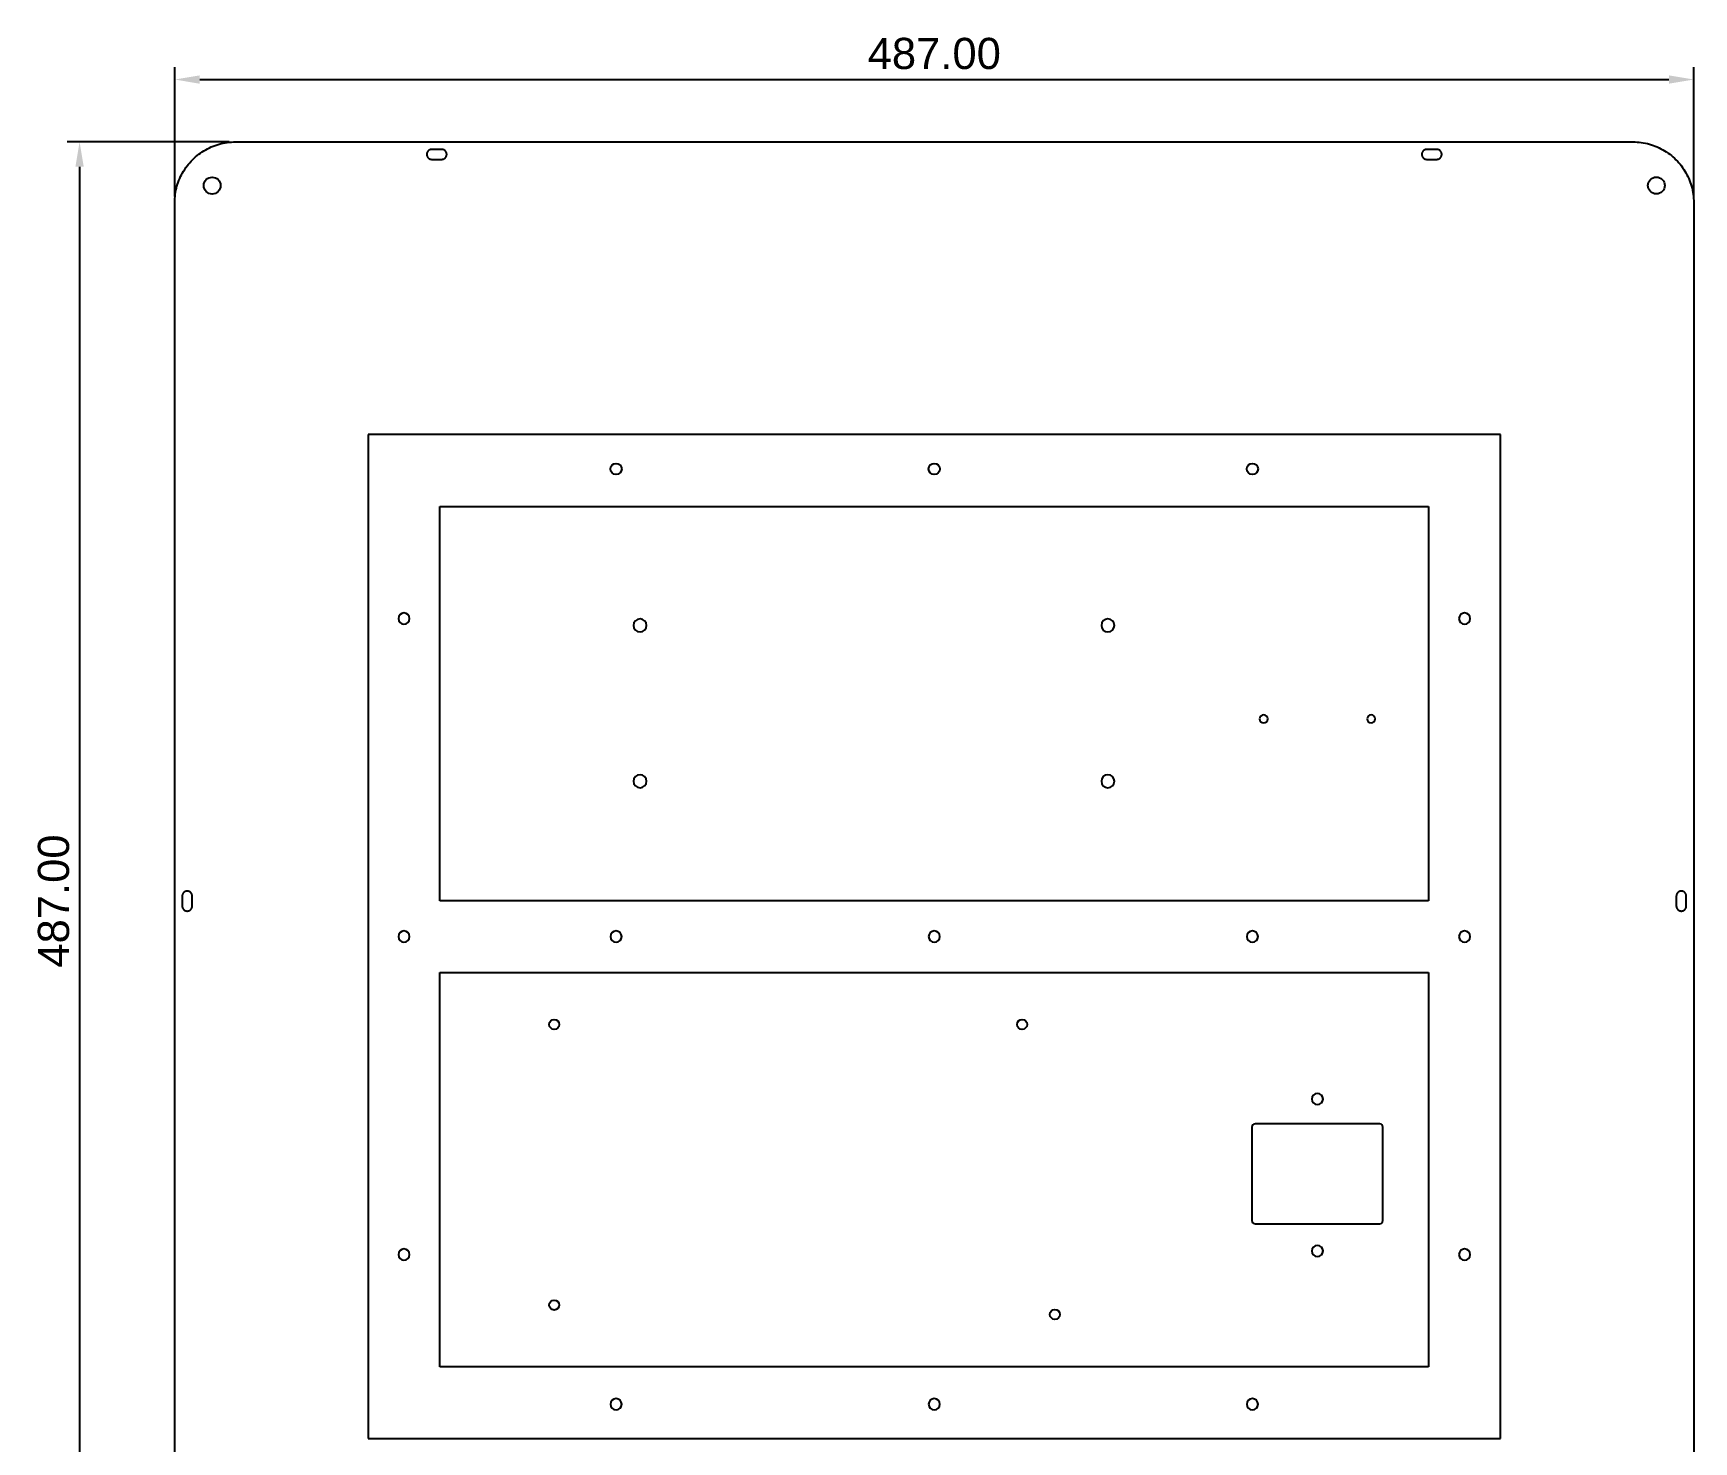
# Model space of a CAD drawing. Header units: millimetres. Extents: x 1343 to 3292, y -927 to 482.
# Drawn here: x 2759 to 3292, y -699 to -248 of the extents above; entities that cross this region are included whole.
import ezdxf

# ---------------------------------------------------------------- set-up
doc = ezdxf.new("R2010")
doc.units = ezdxf.units.MM
doc.header["$MEASUREMENT"] = 0
doc.layers.add('二、面板部分$1.PC 面板部分', color=7, linetype='Continuous')
doc.layers.add('八、电器仓', color=7, linetype='Continuous')
doc.styles.add('Arial Regular', font='')
doc.styles.get('Arial Regular').set_extended_font_data('Arial')
doc.dimstyles.new('默认值', dxfattribs={"dimscale": 4, "dimtxt": 2.5, "dimasz": 2, "dimexe": 1, "dimexo": 0.5, "dimgap": 0.8, "dimtad": 1, "dimtoh": 1, "dimzin": 1, "dimdsep": 46, "dimtxsty": 'Arial Regular', "dimcen": 0.5, "dimadec": 1, "dimazin": 1, "dimtfac": 1, "dimtdec": 4, "dimtix": 1, "dimtofl": 0, "dimtmove": 1, "dimatfit": 3, "dimfxl": 1, "dimtolj": 1, "dimtzin": 1, "dimarcsym": 0})

# ---------------------------------------------------------------- blocks, each defined once
blk = doc.blocks.new('*D11')
at = {"layer": 'Defpoints', "color": 0}
for p in [(3291.61, -262.53), (2804.61, -302.03), (3291.61, -302.03)]:
    blk.add_point(p, dxfattribs=at)
at = {"layer": '二、面板部分$1.PC 面板部分', "color": 0, "lineweight": -2}
for p, q in [((2804.61, -300.03), (2804.61, -258.53)), ((3291.61, -300.03), (3291.61, -258.53)), ((2812.61, -262.53), (3283.61, -262.53))]:
    blk.add_line(p, q, dxfattribs=at)
at = {"layer": '二、面板部分$1.PC 面板部分', "color": 0}
for points in [[(2812.61, -261.2), (2812.61, -263.87), (2804.61, -262.53)], [(3283.61, -263.87), (3283.61, -261.2), (3291.61, -262.53)]]:
    blk.add_solid(points, dxfattribs=at)
at = {"layer": '二、面板部分$1.PC 面板部分', "color": 0, "insert": (3048.11, -254.23), "char_height": 10, "attachment_point": 5, "style": 'Arial Regular'}
blk.add_mtext('\\A1;487.00', dxfattribs=at)
blk = doc.blocks.new('*D12')
at = {"layer": 'Defpoints', "color": 0}
for p in [(2824.11, -282.53), (2774.11, -769.53), (2824.11, -769.53)]:
    blk.add_point(p, dxfattribs=at)
at = {"layer": '二、面板部分$1.PC 面板部分', "color": 0, "lineweight": -2}
for p, q in [((2822.11, -282.53), (2770.11, -282.53)), ((2774.11, -290.53), (2774.11, -761.53)), ((2822.11, -769.53), (2770.11, -769.53))]:
    blk.add_line(p, q, dxfattribs=at)
at = {"layer": '二、面板部分$1.PC 面板部分', "color": 0}
for points in [[(2775.44, -290.53), (2772.77, -290.53), (2774.11, -282.53)], [(2772.77, -761.53), (2775.44, -761.53), (2774.11, -769.53)]]:
    blk.add_solid(points, dxfattribs=at)
at = {"layer": '二、面板部分$1.PC 面板部分', "color": 0, "insert": (2765.8, -526.03), "char_height": 10, "attachment_point": 5, "rotation": 90, "style": 'Arial Regular'}
blk.add_mtext('\\A1;487.00', dxfattribs=at)

msp = doc.modelspace()

# ---------------------------------------------------------------- linework, layer by layer
at = {"layer": '二、面板部分$1.PC 面板部分', "color": 7}
for p, q in [((2810.796, -287.784), (2811.29, -287.337)), ((2811.29, -287.337), (2811.799, -286.908)), ((2811.799, -286.908), (2812.323, -286.497)), ((2812.323, -286.497), (2812.86, -286.104)), ((2812.86, -286.104), (2813.411, -285.729)), ((2813.411, -285.729), (2813.973, -285.374)), ((2813.973, -285.374), (2814.548, -285.037)), ((2814.548, -285.037), (2815.134, -284.721)), ((2815.134, -284.721), (2815.73, -284.425)), ((2815.73, -284.425), (2816.337, -284.149)), ((2816.337, -284.149), (2816.952, -283.894)), ((2816.952, -283.894), (2817.575, -283.661)), ((2817.575, -283.661), (2818.206, -283.448)), ((2818.206, -283.448), (2818.844, -283.258)), ((2818.844, -283.258), (2819.488, -283.089)), ((2819.488, -283.089), (2820.138, -282.943)), ((2820.138, -282.943), (2820.792, -282.818)), ((2820.792, -282.818), (2821.45, -282.716)), ((2821.45, -282.716), (2822.111, -282.637)), ((2822.111, -282.637), (2822.775, -282.58)), ((2822.775, -282.58), (2823.44, -282.546)), ((2823.44, -282.546), (2824.105, -282.535)), ((2824.105, -282.535), (3272.105, -282.535)), ((3272.105, -282.535), (3272.771, -282.546)), ((3272.771, -282.546), (3273.436, -282.58)), ((3273.436, -282.58), (3274.1, -282.637)), ((3274.1, -282.637), (3274.761, -282.716)), ((3274.761, -282.716), (3275.419, -282.818)), ((3275.419, -282.818), (3276.073, -282.943)), ((3276.073, -282.943), (3276.722, -283.089)), ((3276.722, -283.089), (3277.366, -283.258)), ((3277.366, -283.258), (3278.004, -283.448)), ((3278.004, -283.448), (3278.636, -283.661)), ((3278.636, -283.661), (3279.259, -283.894)), ((3279.259, -283.894), (3279.874, -284.149)), ((3279.874, -284.149), (3280.48, -284.425)), ((3280.48, -284.425), (3281.077, -284.721)), ((3281.077, -284.721), (3281.663, -285.037)), ((3281.663, -285.037), (3282.237, -285.374)), ((3282.237, -285.374), (3282.8, -285.729)), ((3282.8, -285.729), (3283.351, -286.104)), ((3283.351, -286.104), (3283.888, -286.497)), ((3283.888, -286.497), (3284.412, -286.908)), ((3284.412, -286.908), (3284.921, -287.337)), ((3284.921, -287.337), (3285.415, -287.784)), ((2806.792, -293.064), (2807.108, -292.478)), ((2807.108, -292.478), (2807.444, -291.903)), ((2807.444, -291.903), (2807.8, -291.34)), ((2807.8, -291.34), (2808.174, -290.79)), ((2808.174, -290.79), (2808.568, -290.252)), ((2808.568, -290.252), (2808.979, -289.729)), ((2808.979, -289.729), (2809.408, -289.219)), ((2809.408, -289.219), (2809.854, -288.725)), ((2809.854, -288.725), (2810.317, -288.246)), ((2810.317, -288.246), (2810.796, -287.784)), ((3285.415, -287.784), (3285.894, -288.246)), ((3285.894, -288.246), (3286.357, -288.725)), ((3286.357, -288.725), (3286.803, -289.219)), ((3286.803, -289.219), (3287.232, -289.729)), ((3287.232, -289.729), (3287.643, -290.252)), ((3287.643, -290.252), (3288.036, -290.79)), ((3288.036, -290.79), (3288.411, -291.34)), ((3288.411, -291.34), (3288.767, -291.903)), ((3288.767, -291.903), (3289.103, -292.478)), ((3289.103, -292.478), (3289.419, -293.064)), ((2804.889, -298.722), (2805.013, -298.067)), ((2805.013, -298.067), (2805.16, -297.418)), ((2805.16, -297.418), (2805.328, -296.774)), ((2805.328, -296.774), (2805.519, -296.136)), ((2805.519, -296.136), (2805.731, -295.505)), ((2805.731, -295.505), (2805.965, -294.881)), ((2805.965, -294.881), (2806.22, -294.266)), ((2806.22, -294.266), (2806.495, -293.66)), ((2806.495, -293.66), (2806.792, -293.064)), ((3289.419, -293.064), (3289.715, -293.66)), ((3289.715, -293.66), (3289.991, -294.266)), ((3289.991, -294.266), (3290.246, -294.881)), ((3290.246, -294.881), (3290.479, -295.505)), ((3290.479, -295.505), (3290.692, -296.136)), ((3290.692, -296.136), (3290.882, -296.774)), ((3290.882, -296.774), (3291.051, -297.418)), ((3291.051, -297.418), (3291.198, -298.067)), ((3291.198, -298.067), (3291.322, -298.722)), ((2804.605, -302.035), (2804.617, -301.369)), ((2804.605, -750.035), (2804.605, -302.035)), ((2804.617, -301.369), (2804.651, -300.704)), ((2804.651, -300.704), (2804.708, -300.041)), ((2804.708, -300.041), (2804.787, -299.38)), ((2804.787, -299.38), (2804.889, -298.722)), ((3291.322, -298.722), (3291.424, -299.38)), ((3291.424, -299.38), (3291.503, -300.041)), ((3291.503, -300.041), (3291.56, -300.704)), ((3291.56, -300.704), (3291.594, -301.369)), ((3291.594, -301.369), (3291.605, -302.035)), ((3291.605, -302.035), (3291.605, -750.035))]:
    msp.add_line(p, q, dxfattribs=at)
at = {"layer": '二、面板部分$1.PC 面板部分', "color": 5}
for p, q in [((2885.408, -286.452), (2885.406, -286.507)), ((2885.406, -286.507), (2885.406, -286.562)), ((2885.406, -286.562), (2885.408, -286.618)), ((2885.412, -286.397), (2885.408, -286.452)), ((2885.408, -286.618), (2885.412, -286.673)), ((2885.417, -286.342), (2885.412, -286.397)), ((2885.412, -286.673), (2885.417, -286.728)), ((2885.425, -286.287), (2885.417, -286.342)), ((2885.417, -286.728), (2885.425, -286.782)), ((2885.434, -286.233), (2885.425, -286.287)), ((2885.425, -286.782), (2885.434, -286.837)), ((2885.446, -286.179), (2885.434, -286.233)), ((2885.434, -286.837), (2885.446, -286.891)), ((2885.459, -286.125), (2885.446, -286.179)), ((2885.446, -286.891), (2885.459, -286.944)), ((2885.474, -286.072), (2885.459, -286.125)), ((2885.459, -286.944), (2885.474, -286.998)), ((2885.491, -286.019), (2885.474, -286.072)), ((2885.474, -286.998), (2885.491, -287.05)), ((2885.51, -285.967), (2885.491, -286.019)), ((2885.491, -287.05), (2885.51, -287.102)), ((2885.53, -285.916), (2885.51, -285.967)), ((2885.51, -287.102), (2885.53, -287.153)), ((2885.552, -285.866), (2885.53, -285.916)), ((2885.53, -287.153), (2885.552, -287.204)), ((2885.576, -285.816), (2885.552, -285.866)), ((2885.552, -287.204), (2885.576, -287.254)), ((2885.602, -285.767), (2885.576, -285.816)), ((2885.576, -287.254), (2885.602, -287.303)), ((2885.629, -285.719), (2885.602, -285.767)), ((2885.602, -287.303), (2885.629, -287.351)), ((2885.658, -285.672), (2885.629, -285.719)), ((2885.629, -287.351), (2885.658, -287.398)), ((2885.689, -285.626), (2885.658, -285.672)), ((2885.658, -287.398), (2885.689, -287.444)), ((2885.721, -285.581), (2885.689, -285.626)), ((2885.689, -287.444), (2885.721, -287.489)), ((2885.755, -285.537), (2885.721, -285.581)), ((2885.79, -285.495), (2885.755, -285.537)), ((2885.826, -285.453), (2885.79, -285.495)), ((2885.864, -285.413), (2885.826, -285.453)), ((2885.904, -285.375), (2885.864, -285.413)), ((2885.945, -285.337), (2885.904, -285.375)), ((2885.987, -285.301), (2885.945, -285.337)), ((2886.03, -285.267), (2885.987, -285.301)), ((2886.074, -285.234), (2886.03, -285.267)), ((2886.12, -285.203), (2886.074, -285.234)), ((2886.166, -285.173), (2886.12, -285.203)), ((2886.214, -285.145), (2886.166, -285.173)), ((2886.262, -285.118), (2886.214, -285.145)), ((2886.311, -285.093), (2886.262, -285.118)), ((2886.362, -285.07), (2886.311, -285.093)), ((2886.412, -285.049), (2886.362, -285.07)), ((2886.464, -285.029), (2886.412, -285.049)), ((2886.516, -285.011), (2886.464, -285.029)), ((2886.569, -284.995), (2886.516, -285.011)), ((2886.623, -284.981), (2886.569, -284.995)), ((2886.677, -284.969), (2886.623, -284.981)), ((2886.731, -284.959), (2886.677, -284.969)), ((2886.785, -284.95), (2886.731, -284.959)), ((2886.84, -284.943), (2886.785, -284.95)), ((2886.895, -284.939), (2886.84, -284.943)), ((2886.95, -284.936), (2886.895, -284.939)), ((2887.006, -284.935), (2886.95, -284.936)), ((2890.206, -284.935), (2887.006, -284.935)), ((2890.261, -284.936), (2890.206, -284.935)), ((2890.316, -284.939), (2890.261, -284.936)), ((2890.371, -284.943), (2890.316, -284.939)), ((2890.426, -284.95), (2890.371, -284.943)), ((2890.48, -284.959), (2890.426, -284.95)), ((2890.535, -284.969), (2890.48, -284.959)), ((2890.588, -284.981), (2890.535, -284.969)), ((2890.642, -284.995), (2890.588, -284.981)), ((2890.695, -285.011), (2890.642, -284.995)), ((2890.747, -285.029), (2890.695, -285.011)), ((2890.799, -285.049), (2890.747, -285.029)), ((2890.85, -285.07), (2890.799, -285.049)), ((2890.9, -285.093), (2890.85, -285.07)), ((2890.949, -285.118), (2890.9, -285.093)), ((2890.998, -285.145), (2890.949, -285.118)), ((2891.045, -285.173), (2890.998, -285.145)), ((2891.092, -285.203), (2891.045, -285.173)), ((2891.137, -285.234), (2891.092, -285.203)), ((2891.181, -285.267), (2891.137, -285.234)), ((2891.225, -285.301), (2891.181, -285.267)), ((2891.267, -285.337), (2891.225, -285.301)), ((2891.307, -285.375), (2891.267, -285.337)), ((2891.347, -285.413), (2891.307, -285.375)), ((2891.385, -285.453), (2891.347, -285.413)), ((2891.421, -285.495), (2891.385, -285.453)), ((2891.456, -285.537), (2891.421, -285.495)), ((2891.49, -285.581), (2891.456, -285.537)), ((2891.522, -285.626), (2891.49, -285.581)), ((2891.49, -287.489), (2891.522, -287.444)), ((2891.553, -285.672), (2891.522, -285.626)), ((2891.522, -287.444), (2891.553, -287.398)), ((2891.582, -285.719), (2891.553, -285.672)), ((2891.553, -287.398), (2891.582, -287.351)), ((2891.609, -285.767), (2891.582, -285.719)), ((2891.582, -287.351), (2891.609, -287.303)), ((2891.635, -285.816), (2891.609, -285.767)), ((2891.609, -287.303), (2891.635, -287.254)), ((2891.659, -285.866), (2891.635, -285.816)), ((2891.635, -287.254), (2891.659, -287.204)), ((2891.681, -285.916), (2891.659, -285.866)), ((2891.659, -287.204), (2891.681, -287.153)), ((2891.702, -285.967), (2891.681, -285.916)), ((2891.681, -287.153), (2891.702, -287.102)), ((2891.72, -286.019), (2891.702, -285.967)), ((2891.702, -287.102), (2891.72, -287.05)), ((2891.737, -286.072), (2891.72, -286.019)), ((2891.72, -287.05), (2891.737, -286.998)), ((2891.752, -286.125), (2891.737, -286.072)), ((2891.737, -286.998), (2891.752, -286.944)), ((2891.765, -286.179), (2891.752, -286.125)), ((2891.752, -286.944), (2891.765, -286.891)), ((2891.777, -286.233), (2891.765, -286.179)), ((2891.765, -286.891), (2891.777, -286.837)), ((2891.786, -286.287), (2891.777, -286.233)), ((2891.777, -286.837), (2891.786, -286.782)), ((2891.794, -286.342), (2891.786, -286.287)), ((2891.786, -286.782), (2891.794, -286.728)), ((2891.8, -286.397), (2891.794, -286.342)), ((2891.794, -286.728), (2891.8, -286.673)), ((2891.803, -286.452), (2891.8, -286.397)), ((2891.8, -286.673), (2891.803, -286.618)), ((2891.805, -286.507), (2891.803, -286.452)), ((2891.803, -286.618), (2891.805, -286.562)), ((2891.805, -286.562), (2891.805, -286.507)), ((3204.408, -286.452), (3204.406, -286.507)), ((3204.406, -286.507), (3204.406, -286.562)), ((3204.406, -286.562), (3204.408, -286.618)), ((3204.412, -286.397), (3204.408, -286.452)), ((3204.408, -286.618), (3204.412, -286.673)), ((3204.417, -286.342), (3204.412, -286.397)), ((3204.412, -286.673), (3204.417, -286.728)), ((3204.425, -286.287), (3204.417, -286.342)), ((3204.417, -286.728), (3204.425, -286.782)), ((3204.434, -286.233), (3204.425, -286.287)), ((3204.425, -286.782), (3204.434, -286.837)), ((3204.446, -286.179), (3204.434, -286.233)), ((3204.434, -286.837), (3204.446, -286.891)), ((3204.459, -286.125), (3204.446, -286.179)), ((3204.446, -286.891), (3204.459, -286.944)), ((3204.474, -286.072), (3204.459, -286.125)), ((3204.459, -286.944), (3204.474, -286.998)), ((3204.491, -286.019), (3204.474, -286.072)), ((3204.474, -286.998), (3204.491, -287.05)), ((3204.51, -285.967), (3204.491, -286.019)), ((3204.491, -287.05), (3204.51, -287.102)), ((3204.53, -285.916), (3204.51, -285.967)), ((3204.51, -287.102), (3204.53, -287.153)), ((3204.552, -285.866), (3204.53, -285.916)), ((3204.53, -287.153), (3204.552, -287.204)), ((3204.576, -285.816), (3204.552, -285.866)), ((3204.552, -287.204), (3204.576, -287.254)), ((3204.602, -285.767), (3204.576, -285.816)), ((3204.576, -287.254), (3204.602, -287.303)), ((3204.629, -285.719), (3204.602, -285.767)), ((3204.602, -287.303), (3204.629, -287.351)), ((3204.658, -285.672), (3204.629, -285.719)), ((3204.629, -287.351), (3204.658, -287.398)), ((3204.689, -285.626), (3204.658, -285.672)), ((3204.658, -287.398), (3204.689, -287.444)), ((3204.721, -285.581), (3204.689, -285.626)), ((3204.689, -287.444), (3204.721, -287.489)), ((3204.755, -285.537), (3204.721, -285.581)), ((3204.79, -285.495), (3204.755, -285.537)), ((3204.826, -285.453), (3204.79, -285.495)), ((3204.864, -285.413), (3204.826, -285.453)), ((3204.904, -285.375), (3204.864, -285.413)), ((3204.945, -285.337), (3204.904, -285.375)), ((3204.987, -285.301), (3204.945, -285.337)), ((3205.03, -285.267), (3204.987, -285.301)), ((3205.074, -285.234), (3205.03, -285.267)), ((3205.12, -285.203), (3205.074, -285.234)), ((3205.166, -285.173), (3205.12, -285.203)), ((3205.214, -285.145), (3205.166, -285.173)), ((3205.262, -285.118), (3205.214, -285.145)), ((3205.311, -285.093), (3205.262, -285.118)), ((3205.362, -285.07), (3205.311, -285.093)), ((3205.412, -285.049), (3205.362, -285.07)), ((3205.464, -285.029), (3205.412, -285.049)), ((3205.516, -285.011), (3205.464, -285.029)), ((3205.569, -284.995), (3205.516, -285.011)), ((3205.623, -284.981), (3205.569, -284.995)), ((3205.677, -284.969), (3205.623, -284.981)), ((3205.731, -284.959), (3205.677, -284.969)), ((3205.785, -284.95), (3205.731, -284.959)), ((3205.84, -284.943), (3205.785, -284.95)), ((3205.895, -284.939), (3205.84, -284.943)), ((3205.95, -284.936), (3205.895, -284.939)), ((3206.006, -284.935), (3205.95, -284.936)), ((3207.606, -284.935), (3206.006, -284.935)), ((3209.206, -284.935), (3207.606, -284.935)), ((3209.261, -284.936), (3209.206, -284.935)), ((3209.316, -284.939), (3209.261, -284.936)), ((3209.371, -284.943), (3209.316, -284.939)), ((3209.426, -284.95), (3209.371, -284.943)), ((3209.48, -284.959), (3209.426, -284.95)), ((3209.535, -284.969), (3209.48, -284.959)), ((3209.588, -284.981), (3209.535, -284.969)), ((3209.642, -284.995), (3209.588, -284.981)), ((3209.695, -285.011), (3209.642, -284.995)), ((3209.747, -285.029), (3209.695, -285.011)), ((3209.799, -285.049), (3209.747, -285.029)), ((3209.85, -285.07), (3209.799, -285.049)), ((3209.9, -285.093), (3209.85, -285.07)), ((3209.949, -285.118), (3209.9, -285.093)), ((3209.998, -285.145), (3209.949, -285.118)), ((3210.045, -285.173), (3209.998, -285.145)), ((3210.092, -285.203), (3210.045, -285.173)), ((3210.137, -285.234), (3210.092, -285.203)), ((3210.181, -285.267), (3210.137, -285.234)), ((3210.225, -285.301), (3210.181, -285.267)), ((3210.267, -285.337), (3210.225, -285.301)), ((3210.307, -285.375), (3210.267, -285.337)), ((3210.347, -285.413), (3210.307, -285.375)), ((3210.385, -285.453), (3210.347, -285.413)), ((3210.421, -285.495), (3210.385, -285.453)), ((3210.456, -285.537), (3210.421, -285.495)), ((3210.49, -285.581), (3210.456, -285.537)), ((3210.522, -285.626), (3210.49, -285.581)), ((3210.49, -287.489), (3210.522, -287.444)), ((3210.553, -285.672), (3210.522, -285.626)), ((3210.522, -287.444), (3210.553, -287.398)), ((3210.582, -285.719), (3210.553, -285.672)), ((3210.553, -287.398), (3210.582, -287.351)), ((3210.609, -285.767), (3210.582, -285.719)), ((3210.582, -287.351), (3210.609, -287.303)), ((3210.635, -285.816), (3210.609, -285.767)), ((3210.609, -287.303), (3210.635, -287.254)), ((3210.659, -285.866), (3210.635, -285.816)), ((3210.635, -287.254), (3210.659, -287.204)), ((3210.681, -285.916), (3210.659, -285.866)), ((3210.659, -287.204), (3210.681, -287.153)), ((3210.702, -285.967), (3210.681, -285.916)), ((3210.681, -287.153), (3210.702, -287.102)), ((3210.72, -286.019), (3210.702, -285.967)), ((3210.702, -287.102), (3210.72, -287.05)), ((3210.737, -286.072), (3210.72, -286.019)), ((3210.72, -287.05), (3210.737, -286.998)), ((3210.752, -286.125), (3210.737, -286.072)), ((3210.737, -286.998), (3210.752, -286.944)), ((3210.765, -286.179), (3210.752, -286.125)), ((3210.752, -286.944), (3210.765, -286.891)), ((3210.777, -286.233), (3210.765, -286.179)), ((3210.765, -286.891), (3210.777, -286.837)), ((3210.786, -286.287), (3210.777, -286.233)), ((3210.777, -286.837), (3210.786, -286.782)), ((3210.794, -286.342), (3210.786, -286.287)), ((3210.786, -286.782), (3210.794, -286.728)), ((3210.8, -286.397), (3210.794, -286.342)), ((3210.794, -286.728), (3210.8, -286.673)), ((3210.803, -286.452), (3210.8, -286.397)), ((3210.8, -286.673), (3210.803, -286.618)), ((3210.805, -286.507), (3210.803, -286.452)), ((3210.803, -286.618), (3210.805, -286.562)), ((3210.805, -286.562), (3210.805, -286.507)), ((2885.721, -287.489), (2885.755, -287.532)), ((2885.755, -287.532), (2885.79, -287.575)), ((2885.79, -287.575), (2885.826, -287.616)), ((2885.826, -287.616), (2885.864, -287.656)), ((2885.864, -287.656), (2885.904, -287.695)), ((2885.904, -287.695), (2885.945, -287.732)), ((2885.945, -287.732), (2885.987, -287.768)), ((2885.987, -287.768), (2886.03, -287.803)), ((2886.03, -287.803), (2886.074, -287.836)), ((2886.074, -287.836), (2886.12, -287.867)), ((2886.12, -287.867), (2886.166, -287.897)), ((2886.166, -287.897), (2886.214, -287.925)), ((2886.214, -287.925), (2886.262, -287.952)), ((2886.262, -287.952), (2886.311, -287.976)), ((2886.311, -287.976), (2886.362, -287.999)), ((2886.362, -287.999), (2886.412, -288.021)), ((2886.412, -288.021), (2886.464, -288.04)), ((2886.464, -288.04), (2886.516, -288.058)), ((2886.516, -288.058), (2886.569, -288.074)), ((2886.569, -288.074), (2886.623, -288.088)), ((2886.623, -288.088), (2886.677, -288.101)), ((2886.677, -288.101), (2886.731, -288.111)), ((2886.731, -288.111), (2886.785, -288.12)), ((2886.785, -288.12), (2886.84, -288.126)), ((2886.84, -288.126), (2886.895, -288.131)), ((2886.895, -288.131), (2886.95, -288.134)), ((2886.95, -288.134), (2887.006, -288.135)), ((2887.006, -288.135), (2888.606, -288.135)), ((2888.606, -288.135), (2890.206, -288.135)), ((2890.206, -288.135), (2890.261, -288.134)), ((2890.261, -288.134), (2890.316, -288.131)), ((2890.316, -288.131), (2890.371, -288.126)), ((2890.371, -288.126), (2890.426, -288.12)), ((2890.426, -288.12), (2890.48, -288.111)), ((2890.48, -288.111), (2890.535, -288.101)), ((2890.535, -288.101), (2890.588, -288.088)), ((2890.588, -288.088), (2890.642, -288.074)), ((2890.642, -288.074), (2890.695, -288.058)), ((2890.695, -288.058), (2890.747, -288.04)), ((2890.747, -288.04), (2890.799, -288.021)), ((2890.799, -288.021), (2890.85, -287.999)), ((2890.85, -287.999), (2890.9, -287.976)), ((2890.9, -287.976), (2890.949, -287.952)), ((2890.949, -287.952), (2890.998, -287.925)), ((2890.998, -287.925), (2891.045, -287.897)), ((2891.045, -287.897), (2891.092, -287.867)), ((2891.092, -287.867), (2891.137, -287.836)), ((2891.137, -287.836), (2891.181, -287.803)), ((2891.181, -287.803), (2891.225, -287.768)), ((2891.225, -287.768), (2891.267, -287.732)), ((2891.267, -287.732), (2891.307, -287.695)), ((2891.307, -287.695), (2891.347, -287.656)), ((2891.347, -287.656), (2891.385, -287.616)), ((2891.385, -287.616), (2891.421, -287.575)), ((2891.421, -287.575), (2891.456, -287.532)), ((2891.456, -287.532), (2891.49, -287.489)), ((3204.721, -287.489), (3204.755, -287.532)), ((3204.755, -287.532), (3204.79, -287.575)), ((3204.79, -287.575), (3204.826, -287.616)), ((3204.826, -287.616), (3204.864, -287.656)), ((3204.864, -287.656), (3204.904, -287.695)), ((3204.904, -287.695), (3204.945, -287.732)), ((3204.945, -287.732), (3204.987, -287.768)), ((3204.987, -287.768), (3205.03, -287.803)), ((3205.03, -287.803), (3205.074, -287.836)), ((3205.074, -287.836), (3205.12, -287.867)), ((3205.12, -287.867), (3205.166, -287.897)), ((3205.166, -287.897), (3205.214, -287.925)), ((3205.214, -287.925), (3205.262, -287.952)), ((3205.262, -287.952), (3205.311, -287.976)), ((3205.311, -287.976), (3205.362, -287.999)), ((3205.362, -287.999), (3205.412, -288.021)), ((3205.412, -288.021), (3205.464, -288.04)), ((3205.464, -288.04), (3205.516, -288.058)), ((3205.516, -288.058), (3205.569, -288.074)), ((3205.569, -288.074), (3205.623, -288.088)), ((3205.623, -288.088), (3205.677, -288.101)), ((3205.677, -288.101), (3205.731, -288.111)), ((3205.731, -288.111), (3205.785, -288.12)), ((3205.785, -288.12), (3205.84, -288.126)), ((3205.84, -288.126), (3205.895, -288.131)), ((3205.895, -288.131), (3205.95, -288.134)), ((3205.95, -288.134), (3206.006, -288.135)), ((3206.006, -288.135), (3207.606, -288.135)), ((3207.606, -288.135), (3209.206, -288.135)), ((3209.206, -288.135), (3209.261, -288.134)), ((3209.261, -288.134), (3209.316, -288.131)), ((3209.316, -288.131), (3209.371, -288.126)), ((3209.371, -288.126), (3209.426, -288.12)), ((3209.426, -288.12), (3209.48, -288.111)), ((3209.48, -288.111), (3209.535, -288.101)), ((3209.535, -288.101), (3209.588, -288.088)), ((3209.588, -288.088), (3209.642, -288.074)), ((3209.642, -288.074), (3209.695, -288.058)), ((3209.695, -288.058), (3209.747, -288.04)), ((3209.747, -288.04), (3209.799, -288.021)), ((3209.799, -288.021), (3209.85, -287.999)), ((3209.85, -287.999), (3209.9, -287.976)), ((3209.9, -287.976), (3209.949, -287.952)), ((3209.949, -287.952), (3209.998, -287.925)), ((3209.998, -287.925), (3210.045, -287.897)), ((3210.045, -287.897), (3210.092, -287.867)), ((3210.092, -287.867), (3210.137, -287.836)), ((3210.137, -287.836), (3210.181, -287.803)), ((3210.181, -287.803), (3210.225, -287.768)), ((3210.225, -287.768), (3210.267, -287.732)), ((3210.267, -287.732), (3210.307, -287.695)), ((3210.307, -287.695), (3210.347, -287.656)), ((3210.347, -287.656), (3210.385, -287.616)), ((3210.385, -287.616), (3210.421, -287.575)), ((3210.421, -287.575), (3210.456, -287.532)), ((3210.456, -287.532), (3210.49, -287.489)), ((2807.007, -524.38), (2807.006, -524.435)), ((2807.006, -524.435), (2807.006, -527.635)), ((2807.009, -524.324), (2807.007, -524.38)), ((2807.014, -524.269), (2807.009, -524.324)), ((2807.021, -524.215), (2807.014, -524.269)), ((2807.029, -524.16), (2807.021, -524.215)), ((2807.04, -524.106), (2807.029, -524.16)), ((2807.052, -524.052), (2807.04, -524.106)), ((2807.066, -523.999), (2807.052, -524.052)), ((2807.082, -523.946), (2807.066, -523.999)), ((2807.1, -523.893), (2807.082, -523.946)), ((2807.12, -523.842), (2807.1, -523.893)), ((2807.141, -523.791), (2807.12, -523.842)), ((2807.164, -523.741), (2807.141, -523.791)), ((2807.189, -523.691), (2807.164, -523.741)), ((2807.215, -523.643), (2807.189, -523.691)), ((2807.244, -523.595), (2807.215, -523.643)), ((2807.273, -523.549), (2807.244, -523.595)), ((2807.305, -523.503), (2807.273, -523.549)), ((2807.338, -523.459), (2807.305, -523.503)), ((2807.372, -523.416), (2807.338, -523.459)), ((2807.408, -523.374), (2807.372, -523.416)), ((2807.445, -523.333), (2807.408, -523.374)), ((2807.484, -523.294), (2807.445, -523.333)), ((2807.524, -523.256), (2807.484, -523.294)), ((2807.565, -523.219), (2807.524, -523.256)), ((2807.608, -523.184), (2807.565, -523.219)), ((2807.652, -523.15), (2807.608, -523.184)), ((2807.697, -523.118), (2807.652, -523.15)), ((2807.743, -523.087), (2807.697, -523.118)), ((2807.79, -523.058), (2807.743, -523.087)), ((2807.838, -523.031), (2807.79, -523.058)), ((2807.887, -523.005), (2807.838, -523.031)), ((2807.936, -522.982), (2807.887, -523.005)), ((2807.987, -522.959), (2807.936, -522.982)), ((2808.038, -522.939), (2807.987, -522.959)), ((2808.09, -522.92), (2808.038, -522.939)), ((2808.143, -522.903), (2808.09, -522.92)), ((2808.196, -522.888), (2808.143, -522.903)), ((2808.25, -522.875), (2808.196, -522.888)), ((2808.304, -522.864), (2808.25, -522.875)), ((2808.358, -522.854), (2808.304, -522.864)), ((2808.413, -522.846), (2808.358, -522.854)), ((2808.468, -522.841), (2808.413, -522.846)), ((2808.523, -522.837), (2808.468, -522.841)), ((2808.578, -522.835), (2808.523, -522.837)), ((2808.633, -522.835), (2808.578, -522.835)), ((2808.688, -522.837), (2808.633, -522.835)), ((2808.743, -522.841), (2808.688, -522.837)), ((2808.798, -522.846), (2808.743, -522.841)), ((2808.853, -522.854), (2808.798, -522.846)), ((2808.908, -522.864), (2808.853, -522.854)), ((2808.962, -522.875), (2808.908, -522.864)), ((2809.015, -522.888), (2808.962, -522.875)), ((2809.068, -522.903), (2809.015, -522.888)), ((2809.121, -522.92), (2809.068, -522.903)), ((2809.173, -522.939), (2809.121, -522.92)), ((2809.224, -522.959), (2809.173, -522.939)), ((2809.275, -522.982), (2809.224, -522.959)), ((2809.325, -523.005), (2809.275, -522.982)), ((2809.373, -523.031), (2809.325, -523.005)), ((2809.421, -523.058), (2809.373, -523.031)), ((2809.468, -523.087), (2809.421, -523.058)), ((2809.514, -523.118), (2809.468, -523.087)), ((2809.559, -523.15), (2809.514, -523.118)), ((2809.603, -523.184), (2809.559, -523.15)), ((2809.646, -523.219), (2809.603, -523.184)), ((2809.687, -523.256), (2809.646, -523.219)), ((2809.727, -523.294), (2809.687, -523.256)), ((2809.766, -523.333), (2809.727, -523.294)), ((2809.803, -523.374), (2809.766, -523.333)), ((2809.839, -523.416), (2809.803, -523.374)), ((2809.874, -523.459), (2809.839, -523.416)), ((2809.906, -523.503), (2809.874, -523.459)), ((2809.938, -523.549), (2809.906, -523.503)), ((2809.968, -523.595), (2809.938, -523.549)), ((2809.996, -523.643), (2809.968, -523.595)), ((2810.022, -523.691), (2809.996, -523.643)), ((2810.047, -523.741), (2810.022, -523.691)), ((2810.07, -523.791), (2810.047, -523.741)), ((2810.092, -523.842), (2810.07, -523.791)), ((2810.111, -523.893), (2810.092, -523.842)), ((2810.129, -523.946), (2810.111, -523.893)), ((2810.145, -523.999), (2810.129, -523.946)), ((2810.159, -524.052), (2810.145, -523.999)), ((2810.171, -524.106), (2810.159, -524.052)), ((2810.182, -524.16), (2810.171, -524.106)), ((2810.19, -524.215), (2810.182, -524.16)), ((2810.197, -524.269), (2810.19, -524.215)), ((2810.202, -524.324), (2810.197, -524.269)), ((2810.205, -524.38), (2810.202, -524.324)), ((2810.206, -524.435), (2810.205, -524.38)), ((2810.206, -526.035), (2810.206, -524.435)), ((2810.206, -527.635), (2810.206, -526.035)), ((3286.006, -524.38), (3286.005, -524.435)), ((3286.005, -524.435), (3286.005, -527.635)), ((3286.009, -524.324), (3286.006, -524.38)), ((3286.014, -524.269), (3286.009, -524.324)), ((3286.02, -524.215), (3286.014, -524.269)), ((3286.029, -524.16), (3286.02, -524.215)), ((3286.039, -524.106), (3286.029, -524.16)), ((3286.051, -524.052), (3286.039, -524.106)), ((3286.066, -523.999), (3286.051, -524.052)), ((3286.082, -523.946), (3286.066, -523.999)), ((3286.099, -523.893), (3286.082, -523.946)), ((3286.119, -523.842), (3286.099, -523.893)), ((3286.14, -523.791), (3286.119, -523.842)), ((3286.163, -523.741), (3286.14, -523.791)), ((3286.188, -523.691), (3286.163, -523.741)), ((3286.215, -523.643), (3286.188, -523.691)), ((3286.243, -523.595), (3286.215, -523.643)), ((3286.273, -523.549), (3286.243, -523.595)), ((3286.304, -523.503), (3286.273, -523.549)), ((3286.337, -523.459), (3286.304, -523.503)), ((3286.371, -523.416), (3286.337, -523.459)), ((3286.407, -523.374), (3286.371, -523.416)), ((3286.445, -523.333), (3286.407, -523.374)), ((3286.483, -523.294), (3286.445, -523.333)), ((3286.523, -523.256), (3286.483, -523.294)), ((3286.565, -523.219), (3286.523, -523.256)), ((3286.607, -523.184), (3286.565, -523.219)), ((3286.651, -523.15), (3286.607, -523.184)), ((3286.696, -523.118), (3286.651, -523.15)), ((3286.742, -523.087), (3286.696, -523.118)), ((3286.789, -523.058), (3286.742, -523.087)), ((3286.837, -523.031), (3286.789, -523.058)), ((3286.886, -523.005), (3286.837, -523.031)), ((3286.936, -522.982), (3286.886, -523.005)), ((3286.986, -522.959), (3286.936, -522.982)), ((3287.038, -522.939), (3286.986, -522.959)), ((3287.09, -522.92), (3287.038, -522.939)), ((3287.142, -522.903), (3287.09, -522.92)), ((3287.195, -522.888), (3287.142, -522.903)), ((3287.249, -522.875), (3287.195, -522.888)), ((3287.303, -522.864), (3287.249, -522.875)), ((3287.357, -522.854), (3287.303, -522.864)), ((3287.412, -522.846), (3287.357, -522.854)), ((3287.467, -522.841), (3287.412, -522.846)), ((3287.522, -522.837), (3287.467, -522.841)), ((3287.577, -522.835), (3287.522, -522.837)), ((3287.633, -522.835), (3287.577, -522.835)), ((3287.688, -522.837), (3287.633, -522.835)), ((3287.743, -522.841), (3287.688, -522.837)), ((3287.798, -522.846), (3287.743, -522.841)), ((3287.853, -522.854), (3287.798, -522.846)), ((3287.907, -522.864), (3287.853, -522.854)), ((3287.961, -522.875), (3287.907, -522.864)), ((3288.015, -522.888), (3287.961, -522.875)), ((3288.068, -522.903), (3288.015, -522.888)), ((3288.12, -522.92), (3288.068, -522.903)), ((3288.172, -522.939), (3288.12, -522.92)), ((3288.224, -522.959), (3288.172, -522.939)), ((3288.274, -522.982), (3288.224, -522.959)), ((3288.324, -523.005), (3288.274, -522.982)), ((3288.373, -523.031), (3288.324, -523.005)), ((3288.421, -523.058), (3288.373, -523.031)), ((3288.468, -523.087), (3288.421, -523.058)), ((3288.514, -523.118), (3288.468, -523.087)), ((3288.559, -523.15), (3288.514, -523.118)), ((3288.603, -523.184), (3288.559, -523.15)), ((3288.645, -523.219), (3288.603, -523.184)), ((3288.686, -523.256), (3288.645, -523.219)), ((3288.727, -523.294), (3288.686, -523.256)), ((3288.765, -523.333), (3288.727, -523.294)), ((3288.803, -523.374), (3288.765, -523.333)), ((3288.838, -523.416), (3288.803, -523.374)), ((3288.873, -523.459), (3288.838, -523.416)), ((3288.906, -523.503), (3288.873, -523.459)), ((3288.937, -523.549), (3288.906, -523.503)), ((3288.967, -523.595), (3288.937, -523.549)), ((3288.995, -523.643), (3288.967, -523.595)), ((3289.022, -523.691), (3288.995, -523.643)), ((3289.047, -523.741), (3289.022, -523.691)), ((3289.07, -523.791), (3289.047, -523.741)), ((3289.091, -523.842), (3289.07, -523.791)), ((3289.111, -523.893), (3289.091, -523.842)), ((3289.128, -523.946), (3289.111, -523.893)), ((3289.144, -523.999), (3289.128, -523.946)), ((3289.158, -524.052), (3289.144, -523.999)), ((3289.171, -524.106), (3289.158, -524.052)), ((3289.181, -524.16), (3289.171, -524.106)), ((3289.19, -524.215), (3289.181, -524.16)), ((3289.196, -524.269), (3289.19, -524.215)), ((3289.201, -524.324), (3289.196, -524.269)), ((3289.204, -524.38), (3289.201, -524.324)), ((3289.205, -524.435), (3289.204, -524.38)), ((3289.205, -526.035), (3289.205, -524.435)), ((3289.205, -527.635), (3289.205, -526.035)), ((2807.006, -527.635), (2807.007, -527.69)), ((2807.007, -527.69), (2807.009, -527.745)), ((2807.009, -527.745), (2807.014, -527.8)), ((2807.014, -527.8), (2807.021, -527.855)), ((2807.021, -527.855), (2807.029, -527.91)), ((2807.029, -527.91), (2807.04, -527.964)), ((2807.04, -527.964), (2807.052, -528.018)), ((2807.052, -528.018), (2807.066, -528.071)), ((2807.066, -528.071), (2807.082, -528.124)), ((2807.082, -528.124), (2807.1, -528.176)), ((2807.1, -528.176), (2807.12, -528.228)), ((2807.12, -528.228), (2807.141, -528.279)), ((2807.141, -528.279), (2807.164, -528.329)), ((2807.164, -528.329), (2807.189, -528.378)), ((2807.189, -528.378), (2807.215, -528.427)), ((2807.215, -528.427), (2807.244, -528.474)), ((2807.244, -528.474), (2807.273, -528.521)), ((2807.273, -528.521), (2807.305, -528.566)), ((2807.305, -528.566), (2807.338, -528.611)), ((2807.338, -528.611), (2807.372, -528.654)), ((2807.372, -528.654), (2807.408, -528.696)), ((2807.408, -528.696), (2807.445, -528.737)), ((2807.445, -528.737), (2807.484, -528.776)), ((2807.484, -528.776), (2807.524, -528.814)), ((2807.524, -528.814), (2807.565, -528.851)), ((2807.565, -528.851), (2807.608, -528.886)), ((2807.608, -528.886), (2807.652, -528.919)), ((2807.652, -528.919), (2807.697, -528.952)), ((2807.697, -528.952), (2807.743, -528.982)), ((2807.743, -528.982), (2807.79, -529.011)), ((2807.79, -529.011), (2807.838, -529.039)), ((2807.838, -529.039), (2807.887, -529.064)), ((2807.887, -529.064), (2807.936, -529.088)), ((2807.936, -529.088), (2807.987, -529.11)), ((2807.987, -529.11), (2808.038, -529.131)), ((2808.038, -529.131), (2808.09, -529.15)), ((2808.09, -529.15), (2808.143, -529.166)), ((2808.143, -529.166), (2808.196, -529.181)), ((2808.196, -529.181), (2808.25, -529.195)), ((2808.25, -529.195), (2808.304, -529.206)), ((2808.304, -529.206), (2808.358, -529.216)), ((2808.358, -529.216), (2808.413, -529.223)), ((2808.413, -529.223), (2808.468, -529.229)), ((2808.468, -529.229), (2808.523, -529.233)), ((2808.523, -529.233), (2808.578, -529.235)), ((2808.578, -529.235), (2808.633, -529.235)), ((2808.633, -529.235), (2808.688, -529.233)), ((2808.688, -529.233), (2808.743, -529.229)), ((2808.743, -529.229), (2808.798, -529.223)), ((2808.798, -529.223), (2808.853, -529.216)), ((2808.853, -529.216), (2808.908, -529.206)), ((2808.908, -529.206), (2808.962, -529.195)), ((2808.962, -529.195), (2809.015, -529.181)), ((2809.015, -529.181), (2809.068, -529.166)), ((2809.068, -529.166), (2809.121, -529.15)), ((2809.121, -529.15), (2809.173, -529.131)), ((2809.173, -529.131), (2809.224, -529.11)), ((2809.224, -529.11), (2809.275, -529.088)), ((2809.275, -529.088), (2809.325, -529.064)), ((2809.325, -529.064), (2809.373, -529.039)), ((2809.373, -529.039), (2809.421, -529.011)), ((2809.421, -529.011), (2809.468, -528.982)), ((2809.468, -528.982), (2809.514, -528.952)), ((2809.514, -528.952), (2809.559, -528.919)), ((2809.559, -528.919), (2809.603, -528.886)), ((2809.603, -528.886), (2809.646, -528.851)), ((2809.646, -528.851), (2809.687, -528.814)), ((2809.687, -528.814), (2809.727, -528.776)), ((2809.727, -528.776), (2809.766, -528.737)), ((2809.766, -528.737), (2809.803, -528.696)), ((2809.803, -528.696), (2809.839, -528.654)), ((2809.839, -528.654), (2809.874, -528.611)), ((2809.874, -528.611), (2809.906, -528.566)), ((2809.906, -528.566), (2809.938, -528.521)), ((2809.938, -528.521), (2809.968, -528.474)), ((2809.968, -528.474), (2809.996, -528.427)), ((2809.996, -528.427), (2810.022, -528.378)), ((2810.022, -528.378), (2810.047, -528.329)), ((2810.047, -528.329), (2810.07, -528.279)), ((2810.07, -528.279), (2810.092, -528.228)), ((2810.092, -528.228), (2810.111, -528.176)), ((2810.111, -528.176), (2810.129, -528.124)), ((2810.129, -528.124), (2810.145, -528.071)), ((2810.145, -528.071), (2810.159, -528.018)), ((2810.159, -528.018), (2810.171, -527.964)), ((2810.171, -527.964), (2810.182, -527.91)), ((2810.182, -527.91), (2810.19, -527.855)), ((2810.19, -527.855), (2810.197, -527.8)), ((2810.197, -527.8), (2810.202, -527.745)), ((2810.202, -527.745), (2810.205, -527.69)), ((2810.205, -527.69), (2810.206, -527.635)), ((3286.005, -527.635), (3286.006, -527.69)), ((3286.006, -527.69), (3286.009, -527.745)), ((3286.009, -527.745), (3286.014, -527.8)), ((3286.014, -527.8), (3286.02, -527.855)), ((3286.02, -527.855), (3286.029, -527.91)), ((3286.029, -527.91), (3286.039, -527.964)), ((3286.039, -527.964), (3286.051, -528.018)), ((3286.051, -528.018), (3286.066, -528.071)), ((3286.066, -528.071), (3286.082, -528.124)), ((3286.082, -528.124), (3286.099, -528.176)), ((3286.099, -528.176), (3286.119, -528.228)), ((3286.119, -528.228), (3286.14, -528.279)), ((3286.14, -528.279), (3286.163, -528.329)), ((3286.163, -528.329), (3286.188, -528.378)), ((3286.188, -528.378), (3286.215, -528.427)), ((3286.215, -528.427), (3286.243, -528.474)), ((3286.243, -528.474), (3286.273, -528.521)), ((3286.273, -528.521), (3286.304, -528.566)), ((3286.304, -528.566), (3286.337, -528.611)), ((3286.337, -528.611), (3286.371, -528.654)), ((3286.371, -528.654), (3286.407, -528.696)), ((3286.407, -528.696), (3286.445, -528.737)), ((3286.445, -528.737), (3286.483, -528.776)), ((3286.483, -528.776), (3286.523, -528.814)), ((3286.523, -528.814), (3286.565, -528.851)), ((3286.565, -528.851), (3286.607, -528.886)), ((3286.607, -528.886), (3286.651, -528.919)), ((3286.651, -528.919), (3286.696, -528.952)), ((3286.696, -528.952), (3286.742, -528.982)), ((3286.742, -528.982), (3286.789, -529.011)), ((3286.789, -529.011), (3286.837, -529.039)), ((3286.837, -529.039), (3286.886, -529.064)), ((3286.886, -529.064), (3286.936, -529.088)), ((3286.936, -529.088), (3286.986, -529.11)), ((3286.986, -529.11), (3287.038, -529.131)), ((3287.038, -529.131), (3287.09, -529.15)), ((3287.09, -529.15), (3287.142, -529.166)), ((3287.142, -529.166), (3287.195, -529.181)), ((3287.195, -529.181), (3287.249, -529.195)), ((3287.249, -529.195), (3287.303, -529.206)), ((3287.303, -529.206), (3287.357, -529.216)), ((3287.357, -529.216), (3287.412, -529.223)), ((3287.412, -529.223), (3287.467, -529.229)), ((3287.467, -529.229), (3287.522, -529.233)), ((3287.522, -529.233), (3287.577, -529.235)), ((3287.577, -529.235), (3287.633, -529.235)), ((3287.633, -529.235), (3287.688, -529.233)), ((3287.688, -529.233), (3287.743, -529.229)), ((3287.743, -529.229), (3287.798, -529.223)), ((3287.798, -529.223), (3287.853, -529.216)), ((3287.853, -529.216), (3287.907, -529.206)), ((3287.907, -529.206), (3287.961, -529.195)), ((3287.961, -529.195), (3288.015, -529.181)), ((3288.015, -529.181), (3288.068, -529.166)), ((3288.068, -529.166), (3288.12, -529.15)), ((3288.12, -529.15), (3288.172, -529.131)), ((3288.172, -529.131), (3288.224, -529.11)), ((3288.224, -529.11), (3288.274, -529.088)), ((3288.274, -529.088), (3288.324, -529.064)), ((3288.324, -529.064), (3288.373, -529.039)), ((3288.373, -529.039), (3288.421, -529.011)), ((3288.421, -529.011), (3288.468, -528.982)), ((3288.468, -528.982), (3288.514, -528.952)), ((3288.514, -528.952), (3288.559, -528.919)), ((3288.559, -528.919), (3288.603, -528.886)), ((3288.603, -528.886), (3288.645, -528.851)), ((3288.645, -528.851), (3288.686, -528.814)), ((3288.686, -528.814), (3288.727, -528.776)), ((3288.727, -528.776), (3288.765, -528.737)), ((3288.765, -528.737), (3288.803, -528.696)), ((3288.803, -528.696), (3288.838, -528.654)), ((3288.838, -528.654), (3288.873, -528.611)), ((3288.873, -528.611), (3288.906, -528.566)), ((3288.906, -528.566), (3288.937, -528.521)), ((3288.937, -528.521), (3288.967, -528.474)), ((3288.967, -528.474), (3288.995, -528.427)), ((3288.995, -528.427), (3289.022, -528.378)), ((3289.022, -528.378), (3289.047, -528.329)), ((3289.047, -528.329), (3289.07, -528.279)), ((3289.07, -528.279), (3289.091, -528.228)), ((3289.091, -528.228), (3289.111, -528.176)), ((3289.111, -528.176), (3289.128, -528.124)), ((3289.128, -528.124), (3289.144, -528.071)), ((3289.144, -528.071), (3289.158, -528.018)), ((3289.158, -528.018), (3289.171, -527.964)), ((3289.171, -527.964), (3289.181, -527.91)), ((3289.181, -527.91), (3289.19, -527.855)), ((3289.19, -527.855), (3289.196, -527.8)), ((3289.196, -527.8), (3289.201, -527.745)), ((3289.201, -527.745), (3289.204, -527.69)), ((3289.204, -527.69), (3289.205, -527.635)), ((3149.939, -598.525), (3149.939, -628.525)), ((3190.939, -597.525), (3150.939, -597.525)), ((3191.939, -628.525), (3191.939, -598.525)), ((3150.939, -629.525), (3190.939, -629.525))]:
    msp.add_line(p, q, dxfattribs=at)
for centre, radius in [((2816.605, -296.547), 2.7), ((3279.605, -296.535), 2.7), ((2926.273, -565.616), 1.6), ((3076.273, -565.616), 1.6), ((2926.273, -655.616), 1.6), ((3086.773, -658.616), 1.6)]:
    msp.add_circle(centre, radius, dxfattribs=at)
at = {"layer": '二、面板部分$1.PC 面板部分', "color": 1}
for centre in [(2946.105, -387.435), (3048.105, -387.435), (3150.105, -387.435)]:
    msp.add_circle(centre, 1.8, dxfattribs=at)
at = {"layer": '二、面板部分$1.PC 面板部分', "color": 1, "extrusion": (0, 0, -1)}
for centre in [(-2878.105, -435.435), (-3218.106, -435.435), (-2878.105, -537.435), (-2946.105, -537.435), (-3048.105, -537.435), (-3150.105, -537.435), (-3218.105, -537.435), (-3170.939, -589.525), (-2878.105, -639.435), (-3170.939, -638.275), (-3218.105, -639.435), (-2946.105, -687.435), (-3048.105, -687.435), (-3150.105, -687.435)]:
    msp.add_circle(centre, 1.8, dxfattribs=at)
at = {"layer": '二、面板部分$1.PC 面板部分', "color": 5, "extrusion": (0, 0, -1)}
for centre in [(-2953.773, -437.617), (-3103.773, -437.617), (-2953.773, -487.617), (-3103.773, -487.617)]:
    msp.add_circle(centre, 2.1, dxfattribs=at)
at = {"layer": '二、面板部分$1.PC 面板部分', "color": 3, "extrusion": (0, 0, -1)}
for centre in [(-3153.714, -467.617), (-3188.164, -467.617)]:
    msp.add_circle(centre, 1.3, dxfattribs=at)
at = {"layer": '二、面板部分$1.PC 面板部分', "color": 5}
for centre, start, end in [((3150.939, -598.525), 90, 180), ((3190.939, -598.525), 360, 90), ((3150.939, -628.525), 180, 270), ((3190.939, -628.525), 270, 0)]:
    msp.add_arc(centre, 1, start, end, dxfattribs=at)
at = {"layer": '八、电器仓', "color": 4}
for p, q in [((3205.605, -376.435), (2866.605, -376.435)), ((2866.605, -376.435), (2866.605, -698.435)), ((3229.606, -376.435), (3205.605, -376.435)), ((3229.606, -698.435), (3229.606, -376.435)), ((2889.605, -525.935), (2889.605, -399.435)), ((2889.605, -399.435), (3206.605, -399.435)), ((3206.605, -399.435), (3206.605, -525.935)), ((3206.605, -525.935), (2889.605, -525.935)), ((2889.605, -675.435), (2889.605, -548.935)), ((2889.605, -548.935), (3206.605, -548.935)), ((3206.605, -548.935), (3206.605, -675.435)), ((3206.605, -675.435), (2889.605, -675.435)), ((2866.605, -698.435), (3229.606, -698.435))]:
    msp.add_line(p, q, dxfattribs=at)

# ---------------------------------------------------------------- dimensions: what is measured, and where the dimension line sits
at = {"layer": '二、面板部分$1.PC 面板部分', "color": 7}
dim = msp.add_linear_dim(base=(3291.605, -262.535, -582.048), p1=(2804.605, -302.035, -582.048), p2=(3291.605, -302.035, -582.048), dimstyle='默认值', override={"dimscale": 4, "dimtxt": 2.5, "dimasz": 2, "dimexe": 1, "dimexo": 0.5, "dimgap": 0.8, "dimtad": 1, "dimtih": 0, "dimdec": 2, "dimzin": 1, "dimtxsty": 'Arial Regular', "dimsah": 0, "dimcen": 0.5, "dimadec": 1, "dimazin": 1, "dimtix": 0, "dimtmove": 0, "dimtzin": 1}, dxfattribs=at)
dim.commit()
dim.dimension.update_dxf_attribs({"geometry": '*D11', "text_midpoint": (3048.105, -254.23, -582.048)})
dim = msp.add_linear_dim(base=(2774.105, -769.535, -582.048), p1=(2824.105, -282.535, -582.048), p2=(2824.105, -769.535, -582.048), angle=90, dimstyle='默认值', override={"dimscale": 4, "dimtxt": 2.5, "dimasz": 2, "dimexe": 1, "dimexo": 0.5, "dimgap": 0.8, "dimtad": 1, "dimtih": 0, "dimdec": 2, "dimzin": 1, "dimtxsty": 'Arial Regular', "dimsah": 0, "dimcen": 0.5, "dimadec": 1, "dimazin": 1, "dimtix": 0, "dimtmove": 0, "dimtzin": 1}, dxfattribs=at)
dim.commit()
dim.dimension.update_dxf_attribs({"geometry": '*D12', "text_midpoint": (2765.8, -526.035, -582.048)})

doc.saveas('drawing.dxf')
